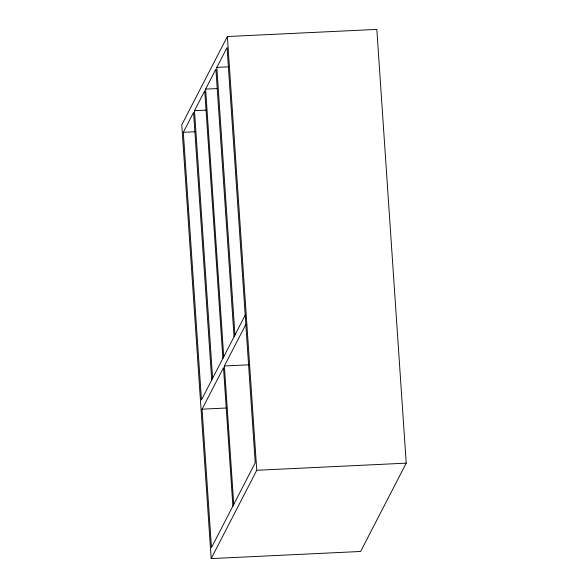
<?xml version="1.0" encoding="UTF-8"?>
<svg xmlns="http://www.w3.org/2000/svg" width="588" height="588" viewBox="0 0 588 588"><rect width="100%" height="100%" fill="white"/><g stroke="black" fill="none" stroke-linecap="round" stroke-linejoin="round"><path stroke-width="0.88" d="M227.365 36.529L181.78 124.847L211.173 558.6L360.635 551.47L406.22 463.153L376.827 29.4L227.365 36.529L256.758 470.275L211.173 558.6M245.211 315.153L201.449 399.943L183.316 132.315L193.57 112.44L211.709 380.076M212.621 378.305L194.481 110.676L204.742 90.802L222.874 358.43M223.741 356.754L205.609 89.119L215.906 69.163L234.046 336.792M234.957 335.028L216.818 67.392L227.078 47.525L255.221 462.815L211.459 547.604L202.074 409.175L223.499 367.662L232.885 506.092M233.745 504.416L224.366 365.986L245.843 324.385M216.818 67.392L228.732 66.826M205.609 89.119L217.523 88.553M194.481 110.676L206.395 110.103M183.316 132.315L195.231 131.741M224.366 365.986L249.114 364.803M202.074 409.175L226.821 407.991M256.758 470.275L406.22 463.153"/></g></svg>
